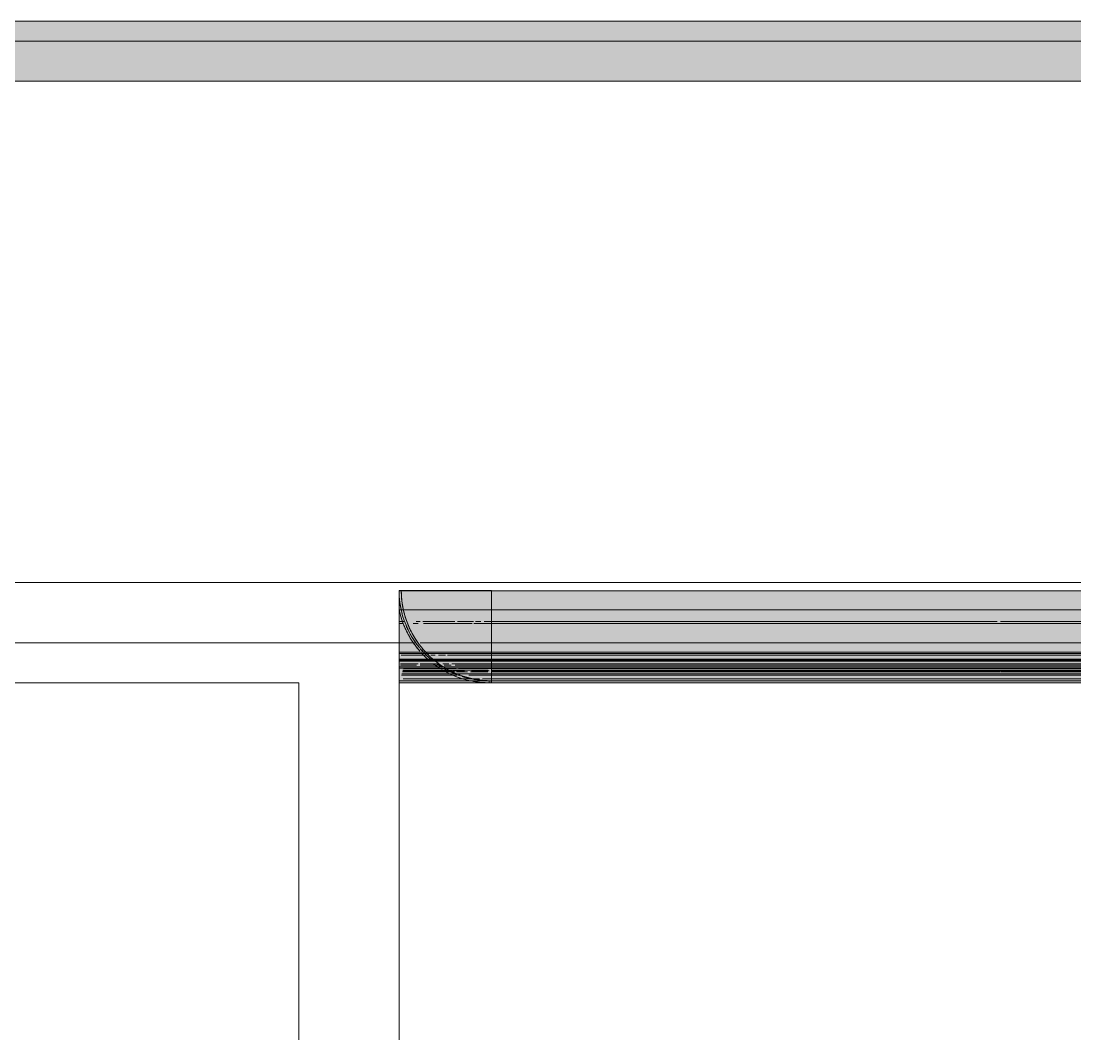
# Model space of a CAD drawing. Header units: millimetres. Extents: x -22227 to 20164, y 15335 to 61747.
# Drawn here: x -297 to 228, y 57942 to 58447 of the extents above; entities that cross this region are included whole.
import ezdxf

# ---------------------------------------------------------------- set-up
doc = ezdxf.new("R2010")
doc.units = ezdxf.units.MM
doc.linetypes.add('Grid Line', pattern=[22.225, 12.7, -3.175, 3.175, -3.175])
doc.layers.add('A-FLOR', color=7, linetype='Continuous', lineweight=9, true_color=0x007f00)
for name, color, linetype, lineweight in [('A-GENM', 7, 'Continuous', 5), ('A-WALL', 7, 'Continuous', 9), ('A-WALL-PATT', 7, 'Continuous', 9), ('S-GRID', 7, 'Continuous', 9)]:
    doc.layers.add(name, color=color, linetype=linetype, lineweight=lineweight)

# ---------------------------------------------------------------- blocks, each defined once
blk = doc.blocks.new('AK-SGS-M3-A_rvt-1-MẶT BẰNG BỐ TRÍ THIẾT BỊ')
at = {"layer": 'A-WALL-PATT', "true_color": 0xeaeaea, "transparency": 33554534}
h = blk.add_hatch(color=254, dxfattribs=at)
h.paths.add_polyline_path([(-17584.14, 58416.94), (-17584.14, 58446.94), (-20048.59, 58446.94), (-20048.59, 58416.94), (-17746.52, 58416.94)])
h.paths.add_polyline_path([(-16663.14, 58416.94), (-16584.24, 58416.94), (-16584.24, 58446.94), (-16663.14, 58446.94)])
h.paths.add_polyline_path([(-13117.41, 58416.94), (-9809.14, 58416.94), (-9809.14, 58446.94), (-14663.34, 58446.94), (-14663.34, 58416.94), (-14274.68, 58416.94)])
h.paths.add_polyline_path([(-15663.24, 58416.94), (-15584.34, 58416.94), (-15584.34, 58446.94), (-15663.24, 58446.94)])
h.paths.add_polyline_path([(-8809.24, 58416.94), (-8809.24, 58446.94), (-8888.14, 58446.94), (-8888.14, 58416.94)])
h.paths.add_polyline_path([(-5016.47, 58416.94), (5590.86, 58416.94), (5590.86, 58446.94), (-6888.34, 58446.94), (-6888.34, 58416.94), (-6173.74, 58416.94)])
h.paths.add_polyline_path([(-7888.24, 58416.94), (-7809.34, 58416.94), (-7809.34, 58446.94), (-7888.24, 58446.94)])
h.paths.add_polyline_path([(8511.66, 58416.94), (13291.16, 58416.94), (13291.16, 58446.94), (8511.66, 58446.94)])
h.paths.add_polyline_path([(6556.31, 58416.94), (6590.76, 58416.94), (6590.76, 58446.94), (6511.86, 58446.94), (6511.86, 58416.94)])
h.paths.add_polyline_path([(7590.66, 58416.94), (7590.66, 58446.94), (7511.76, 58446.94), (7511.76, 58416.94), (7568.92, 58416.94)])
h.paths.add_polyline_path([(15235.88, 58416.94), (15290.96, 58416.94), (15290.96, 58446.94), (15212.06, 58446.94), (15212.06, 58416.94)])
h.paths.add_polyline_path([(14212.16, 58416.94), (14291.06, 58416.94), (14291.06, 58446.94), (14212.16, 58446.94)])
at = {"layer": 'A-WALL', "color": 253, "true_color": 0xaaaaaa}
for p, q in [((5590.86, 58446.94), (-6888.34, 58446.94)), ((-6888.34, 58416.94), (5590.86, 58416.94)), ((3042.8, 58166.94), (-4989.99, 58166.94)), ((-4348.59, 58116.94), (-158.59, 58116.94)), ((-158.59, 58116.94), (-158.59, 57436.94)), ((-108.59, 57566.94), (-108.59, 58116.94))]:
    blk.add_line(p, q, dxfattribs=at)
at = {"layer": 'A-WALL', "color": 9, "true_color": 0xc3c3c3}
for p, q in [((5590.86, 58446.94), (-6888.34, 58446.94)), ((-6888.34, 58436.94), (5590.86, 58436.94)), ((-6888.34, 58416.94), (5590.86, 58416.94))]:
    blk.add_line(p, q, dxfattribs=at)
at = {"layer": 'A-WALL', "color": 254, "true_color": 0xd8d8d8}
blk.add_line((5590.86, 58436.94), (-6888.34, 58436.94), dxfattribs=at)
at = {"layer": 'A-WALL', "color": 254, "true_color": 0xe0e0e0}
for p, q in [((3042.8, 58166.94), (-4989.99, 58166.94)), ((-4833.59, 58136.94), (-108.59, 58136.94)), ((-108.59, 58116.94), (-62.49, 58116.94))]:
    blk.add_line(p, q, dxfattribs=at)
at = {"layer": 'A-WALL', "color": 254, "true_color": 0xcccccc}
for p, q in [((-108.59, 58136.94), (-4833.59, 58136.94)), ((-4348.59, 58116.94), (-158.59, 58116.94)), ((-158.59, 58116.94), (-158.59, 57436.94)), ((-108.59, 57566.94), (-108.59, 58116.94))]:
    blk.add_line(p, q, dxfattribs=at)
at = {"layer": 'A-WALL', "color": 254, "true_color": 0xe2e2e2}
for p, q in [((-100.88, 58136.94), (-108.59, 58136.94)), ((-62.49, 58136.94), (-98.04, 58136.94))]:
    blk.add_line(p, q, dxfattribs=at)
at = {"layer": 'A-WALL', "color": 7, "true_color": 0xf1f1f1}
for p, q in [((-107.06, 58136.94), (-102.55, 58136.94)), ((-97.01, 58136.94), (-62.49, 58136.94))]:
    blk.add_line(p, q, dxfattribs=at)
at = {"layer": 'A-WALL', "color": 7, "true_color": 0xf2f2f2}
blk.add_line((-62.49, 58136.94), (639.31, 58136.94), dxfattribs=at)
at = {"layer": 'A-WALL', "color": 254, "true_color": 0xdadada}
blk.add_line((639.31, 58136.94), (-62.49, 58136.94), dxfattribs=at)
at = {"layer": 'A-WALL', "color": 7, "true_color": 0xededed}
blk.add_line((-108.59, 58116.94), (-62.49, 58116.94), dxfattribs=at)
at = {"layer": 'A-WALL', "color": 254, "true_color": 0xd6d6d6}
blk.add_line((-62.49, 58116.94), (639.81, 58116.94), dxfattribs=at)
at = {"layer": 'A-WALL', "color": 254, "true_color": 0xeaeaea}
blk.add_line((-62.49, 58116.94), (639.81, 58116.94), dxfattribs=at)
blk = doc.blocks.new('AK_BoGocTrong - Thanh nhôm C có chân-1899552-MẶT BẰNG BỐ TRÍ THIẾT BỊ')
at = {"layer": 'A-GENM', "true_color": 0xf0f0f0, "transparency": 33554534}
h = blk.add_hatch(color=7, dxfattribs=at)
h.paths.add_polyline_path([(45, -18.18), (43.4, 0), (1.23, 0), (0.9, -2.1), (30.61, -2.1), (29.67, -703.9), (20.2, -705.82), (14.36, -708.35), (14.07, -703.9), (0, -704.2), (0, -747.77), (8.22, -747.77), (0, -750), (45, -749), (43.19, -703.9), (38.61, -703.9), (39.87, -2.1), (44.8, -3.52), (45, -22)])
h.paths.add_polyline_path([(26, -739.45), (26, -740.11), (26, -739.13)])
h.paths.add_polyline_path([(8.66, -708.38), (6.96, -708.12), (8.58, -708.35)])
for points in [[(34.85, -2.1), (33.51, 0), (31.35, 0), (31.82, -750), (34.85, -749.15), (34.85, -16.15)], [(38.61, -2.1), (37.43, 0), (35.15, 0), (35.74, -750), (38.61, -749.44), (38.61, -5.01)], [(26, -160.81), (25.23, -2.1), (0.9, -2.1), (0, -16.15), (0, -703.9), (26, -703.9), (26, -281.66)]]:
    blk.add_hatch(color=7, dxfattribs=at).paths.add_polyline_path(points)
h = blk.add_hatch(color=7, dxfattribs=at)
h.paths.add_polyline_path([(45, -22), (44.8, -22), (43.19, -2.1), (38.61, -2.1), (39.74, -703.9), (45, -703.9), (45, -160.81)])
h.paths.add_polyline_path([(30.61, -703.9), (29.99, -2.1), (26, -2.1), (27.76, -703.9), (29.67, -703.9)])
h.paths.add_polyline_path([(26, -740.11), (25.7, -739.45), (22.5, -742.79)])
h.paths.add_polyline_path([(20.82, -703.9), (14.78, -703.9), (15.74, -707.79), (20.2, -705.82)])
h.paths.add_polyline_path([(10.95, -705.09), (9.54, -703.9), (10.75, -704.86)])
h.paths.add_polyline_path([(9.46, -747.44), (0, -747.77), (0, -749.97), (8.22, -747.77)])
at = {"layer": 'A-GENM', "color": 254, "true_color": 0xe6e6e6}
blk.add_line((0, -703.9), (0, 0), dxfattribs=at)
at = {"layer": 'A-GENM', "color": 7, "true_color": 0xececec}
for p, q in [((9.54, -2.1), (9.54, -703.9)), ((34.17, -703.9), (34.17, -2.1)), ((37.91, -2.1), (37.91, -703.9)), ((30.61, -703.9), (30.61, -711.86)), ((31.35, -703.9), (31.35, -710.75)), ((35.15, -704.16), (35.15, -717.9)), ((38.61, -712.48), (38.61, -703.9)), ((0, -713.88), (0, -704.2)), ((45, -705), (45, -708.9)), ((45, -705), (45, -708.9)), ((0, -723.34), (0, -714.1)), ((30.61, -712.3), (30.61, -733.81)), ((31.35, -713.37), (31.35, -735.02)), ((38.61, -720.93), (38.61, -712.65)), ((0, -731.89), (0, -723.48)), ((35.15, -720.2), (35.15, -727.7)), ((38.61, -725.32), (38.61, -721.78)), ((35.15, -729.07), (35.15, -731.22)), ((38.61, -747.77), (38.61, -726.74)), ((0, -739.03), (0, -731.97)), ((35.15, -732.3), (35.15, -739.15)), ((0, -744.4), (0, -739.45)), ((30.61, -739.45), (30.61, -748.82)), ((31.35, -737.2), (31.35, -748.88)), ((35.15, -739.45), (35.15, -749.17)), ((0, -747.74), (0, -744.44)), ((11.65, -750), (9.58, -750)), ((16.02, -750), (12.54, -750)), ((22.5, -750), (17.47, -750)), ((26.22, -750), (22.5, -750)), ((30.98, -750), (30.61, -750)), ((31.35, -750), (30.98, -750)), ((34.17, -750), (31.82, -750)), ((32.03, -750), (34.31, -750)), ((35.15, -750), (34.83, -750)), ((37.91, -750), (35.74, -750)), ((35.74, -750), (38.14, -750))]:
    blk.add_line(p, q, dxfattribs=at)
at = {"layer": 'A-GENM', "color": 254, "true_color": 0xe7e7e7}
for p, q in [((30.61, -2.1), (30.61, -703.9)), ((35.15, -2.1), (35.15, -703.9)), ((38.61, -703.9), (38.61, -2.1)), ((46, -1.6), (46, -703.9)), ((46, -1.6), (46, -703.9)), ((45, -22), (45, -703.9)), ((45, -22), (45, -703.9)), ((31.35, -307.19), (31.35, -703.9)), ((46, -703.9), (46, -750)), ((45, -750), (45, -708.9)), ((30.72, -750), (26.22, -750)), ((45, -750), (38.97, -750)), ((46, -750), (45, -750))]:
    blk.add_line(p, q, dxfattribs=at)
at = {"layer": 'A-GENM', "color": 254, "true_color": 0xeaeaea}
for p, q in [((34.5, -2.1), (34.5, -703.9)), ((46, -703.9), (46, -750)), ((46, -703.9), (46, -750)), ((45, -708.9), (45, -705)), ((45, -708.9), (45, -750)), ((45, -708.9), (45, -750)), ((0, -750), (0, -747.74)), ((26.12, -750), (30.79, -750)), ((34.43, -750), (31.82, -750)), ((38.06, -750), (36.04, -750)), ((39.22, -750), (41.34, -750)), ((41.34, -750), (43.73, -750)), ((46, -750), (45, -750)), ((45, -750), (46, -750))]:
    blk.add_line(p, q, dxfattribs=at)
at = {"layer": 'A-GENM', "color": 7, "true_color": 0xededed}
for p, q in [((34.85, -2.1), (34.85, -703.9)), ((34.5, -704.97), (34.5, -719.55)), ((34.5, -719.98), (34.5, -728.88)), ((34.5, -729.54), (34.5, -731.88)), ((34.5, -733.15), (34.5, -738.5)), ((34.5, -739.45), (34.5, -749.12)), ((9.48, -750), (0, -750)), ((9.54, -750), (11.71, -750)), ((12.58, -750), (15.97, -750)), ((17.38, -750), (26.12, -750)), ((31.82, -750), (34.17, -750)), ((34.83, -750), (34.5, -750)), ((35.74, -750), (37.91, -750)), ((37.91, -750), (38.61, -750))]:
    blk.add_line(p, q, dxfattribs=at)
at = {"layer": 'A-GENM', "color": 254, "true_color": 0xe2e2e2}
for p, q in [((46, -1.6), (46, -703.9)), ((45, -703.9), (45, -22))]:
    blk.add_line(p, q, dxfattribs=at)
at = {"layer": 'A-GENM', "color": 7, "true_color": 0xeeeeee}
for p, q in [((9.54, -703.9), (9.54, -707.13)), ((37.91, -703.9), (37.91, -722.58)), ((34.17, -718.9), (34.17, -705.57)), ((34.85, -704.31), (34.85, -718.82)), ((9.54, -712.65), (9.54, -734.07)), ((34.17, -729.47), (34.17, -721.26)), ((34.85, -719.94), (34.85, -728.24)), ((37.91, -722.74), (37.91, -727.09)), ((34.17, -732.21), (34.17, -729.78)), ((34.85, -729.28), (34.85, -731.52)), ((37.91, -727.66), (37.91, -747.56)), ((9.54, -734.44), (9.54, -739.45)), ((34.17, -738.17), (34.17, -733.57)), ((34.85, -732.68), (34.85, -738.85)), ((34.17, -749.1), (34.17, -739.45)), ((34.85, -739.45), (34.85, -749.15)), ((9.54, -742.12), (9.54, -744.38)), ((9.54, -745.23), (9.54, -747.42)), ((0, -750), (9.44, -750)), ((9.54, -747.82), (9.54, -749.95)), ((34.17, -750), (34.85, -750)), ((44.82, -750), (46, -750))]:
    blk.add_line(p, q, dxfattribs=at)
blk = doc.blocks.new('AK_BoGocTrongTran - Thanh nhôm C có chân-1899555-MẶT BẰNG BỐ TRÍ THIẾT BỊ')
at = {"layer": 'A-GENM', "true_color": 0xf0f0f0, "transparency": 33554534}
for points in [[(9.54, 0), (0, 0), (0, -750), (9.54, -750), (9.54, -16.15)], [(46, 0), (9.54, 0), (9.54, -750), (46, -750), (46, -1.6)], [(34.17, 0), (30.61, 0), (30.61, -750), (34.17, -750), (34.17, -16.15)], [(37.91, 0), (34.5, 0), (34.85, -750), (37.91, -750), (37.91, -16.15)]]:
    blk.add_hatch(color=7, dxfattribs=at).paths.add_polyline_path(points)
at = {"layer": 'A-GENM', "color": 253, "true_color": 0xaaaaaa}
for p, q in [((0, 0), (0, -703.9)), ((9.54, -703.9), (9.54, 0)), ((30.61, -703.9), (30.61, 0)), ((34.17, 0), (34.17, -703.9)), ((34.85, -703.9), (34.85, 0)), ((37.91, -703.9), (37.91, 0)), ((38.61, 0), (38.61, -703.9)), ((46, -703.9), (46, 0)), ((46, -703.9), (46, 0)), ((46, -703.9), (46, 0))]:
    blk.add_line(p, q, dxfattribs=at)
at = {"layer": 'A-GENM', "color": 9, "true_color": 0xc6c6c6}
for p, q in [((31.35, -703.9), (31.35, 0)), ((34.5, -703.9), (34.5, 0)), ((35.15, -703.9), (35.15, 0)), ((45, -703.9), (45, -2.1)), ((45, -703.9), (45, -2.1)), ((0, -703.9), (0, -750)), ((9.54, -750), (9.54, -703.9)), ((30.61, -750), (30.61, -703.9)), ((34.17, -703.9), (34.17, -750)), ((34.85, -750), (34.85, -703.9)), ((37.91, -750), (37.91, -703.9)), ((38.61, -703.9), (38.61, -750)), ((46, -750), (46, -703.9)), ((46, -750), (46, -703.9)), ((46, -750), (46, -703.9)), ((9.54, -750), (0, -750)), ((9.54, -750), (30.6, -750)), ((34.17, -750), (30.61, -750)), ((34.85, -750), (34.17, -750)), ((37.91, -750), (34.85, -750)), ((38.61, -750), (37.91, -750)), ((38.86, -750), (46, -750))]:
    blk.add_line(p, q, dxfattribs=at)
at = {"layer": 'A-GENM', "color": 254, "true_color": 0xd6d6d6}
for p, q in [((45, -2.1), (45, -703.9)), ((46, -703.9), (46, -1.6)), ((31.35, -750), (31.35, -703.9)), ((34.5, -750), (34.5, -703.9)), ((35.15, -750), (35.15, -703.9)), ((45, -750), (45, -703.9)), ((45, -750), (45, -703.9)), ((11.65, -750), (0, -750)), ((30.72, -750), (11.65, -750)), ((31.35, -750), (30.61, -750)), ((30.79, -750), (34.31, -750)), ((31.35, -750), (34.17, -750)), ((35.15, -750), (34.83, -750)), ((35.15, -750), (37.91, -750)), ((35.74, -750), (38.14, -750)), ((45, -750), (38.97, -750)), ((45, -750), (46, -750)), ((46, -750), (45, -750))]:
    blk.add_line(p, q, dxfattribs=at)
at = {"layer": 'A-GENM', "color": 254, "true_color": 0xe0e0e0}
for p, q in [((45, -703.9), (45, -750)), ((46, -750), (46, -703.9)), ((34.43, -750), (31.82, -750)), ((34.83, -750), (34.5, -750)), ((38.06, -750), (36.04, -750)), ((45, -750), (46, -750))]:
    blk.add_line(p, q, dxfattribs=at)
blk = doc.blocks.new('AK_NepV - AK_NepV-1899554-MẶT BẰNG BỐ TRÍ THIẾT BỊ')
at = {"layer": 'A-GENM', "color": 254, "true_color": 0xeaeaea}
for p, q in [((-29.7, 747.9), (-29.7, 299.87)), ((-28.7, 747.9), (-28.7, 46.1)), ((-7.78, 551.66), (-7.78, 46.1)), ((-29.7, 298.23), (-29.7, 46.1)), ((-6.15, 46.1), (-6.15, 29.69)), ((-5.29, 44.38), (-5.29, 25.64)), ((-4.47, 44.28), (-4.47, 35.65)), ((-2.83, 46.1), (-2.83, 34.86)), ((-1, 40.04), (-1, 37.25)), ((-4.47, 34.11), (-4.47, 28.69)), ((-1, 36.77), (-1, 2)), ((-6.15, 28.52), (-6.15, 2.16)), ((-2.83, 28.86), (-2.83, 1.16)), ((-5.29, 23.33), (-5.29, 1.9)), ((-4.47, 24.13), (-4.47, 1.65)), ((-14.39, 0), (-19, 0)), ((-5.29, 0), (-6.15, 0)), ((-4.47, 0), (-5.29, 0)), ((-1, 0), (-2.83, 0)), ((0, 0), (-1, 0))]:
    blk.add_line(p, q, dxfattribs=at)
at = {"layer": 'A-GENM', "color": 7, "true_color": 0xececec}
for p, q in [((-13.62, 747.9), (-13.62, 46.1)), ((0, 728), (0, 46.1)), ((-4.47, 27.6), (-4.47, 24.13)), ((-5.29, 25.63), (-5.29, 23.33))]:
    blk.add_line(p, q, dxfattribs=at)
at = {"layer": 'A-GENM', "color": 7, "true_color": 0xf2f2f2}
for p, q in [((-12.8, 747.9), (-12.8, 46.1)), ((-10.69, 747.9), (-10.69, 46.1)), ((-8.49, 747.9), (-8.49, 46.1)), ((-9.9, 46.1), (-9.9, 31.94)), ((-1, 40.04), (-1, 37.25)), ((0, 14.03), (0, 41.1)), ((-9.9, 29.85), (-9.9, 22.21)), ((-5.04, 23.57), (-5.04, 1.82)), ((-10.31, 17.1), (-10.31, 11.31)), ((-9.9, 20.89), (-9.9, 18.73)), ((-10.31, 10.55), (-10.31, 3.42)), ((0, 1), (0, 13.08))]:
    blk.add_line(p, q, dxfattribs=at)
at = {"layer": 'A-GENM', "color": 7, "true_color": 0xededed}
for p, q in [((-10.39, 747.9), (-10.39, 46.1)), ((-5.04, 747.9), (-5.04, 46.1)), ((-3.54, 747.9), (-3.54, 46.1)), ((-1, 747.9), (-1, 46.1)), ((-29.7, 46.1), (-29.7, 42.44)), ((-28.7, 46.1), (-28.7, 37.24)), ((-7.78, 46.1), (-7.78, 28.01)), ((-29.7, 40.86), (-29.7, 38.08)), ((-29.7, 37.18), (-29.7, 29.18)), ((-28.7, 36.49), (-28.7, 12.21)), ((-29.7, 27.8), (-29.7, 11.8)), ((-7.78, 26.03), (-7.78, 22.42)), ((-7.78, 20.37), (-7.78, 10.55)), ((-29.7, 10.55), (-29.7, 8.46)), ((-28.7, 9.6), (-28.7, 7.1)), ((-7.78, 8.78), (-7.78, 0.67)), ((-29.7, 2.35), (-29.7, 0)), ((-28.7, 0), (-29.7, 0)), ((-28.7, 2.27), (-28.7, 0)), ((-19, 0), (-27.68, 0)), ((-10.83, 0), (-13.18, 0))]:
    blk.add_line(p, q, dxfattribs=at)
at = {"layer": 'A-GENM', "color": 7, "true_color": 0xf1f1f1}
for p, q in [((-10.31, 747.9), (-10.31, 46.1)), ((-12.8, 46.1), (-12.8, 24.11)), ((-10.69, 44.68), (-10.69, 30.82)), ((-10.31, 45.38), (-10.31, 30.66)), ((-8.49, 46.1), (-8.49, 26.35)), ((-3.54, 31.96), (-3.54, 26.06)), ((-10.69, 29.29), (-10.69, 20.78)), ((-10.31, 30.2), (-10.31, 21.46)), ((-12.8, 23.13), (-12.8, 19.66)), ((-8.49, 24.75), (-8.49, 21.91)), ((-12.8, 18.05), (-12.8, 15.83)), ((-10.69, 20.32), (-10.69, 17.94)), ((-10.69, 16.61), (-10.69, 11.69)), ((-10.31, 20.6), (-10.31, 18.31)), ((-12.8, 13.8), (-12.8, 1.06)), ((-10.69, 10.55), (-10.69, 0.89)), ((-27.68, 0), (-19, 0)), ((-13.62, 0), (-12.8, 0)), ((-10.83, 0), (-13.18, 0)), ((-10.31, 3.42), (-10.31, 0.86)), ((-8.49, 0), (-10.31, 0)), ((-8.49, 2.87), (-8.49, 0.72))]:
    blk.add_line(p, q, dxfattribs=at)
at = {"layer": 'A-GENM', "color": 7, "true_color": 0xf3f3f3}
for p, q in [((-9.9, 747.9), (-9.9, 46.1)), ((0, 46.1), (0, 728)), ((-5.04, 26.24), (-5.04, 23.57)), ((-13.18, 0), (-10.83, 0)), ((-9.9, 3.29), (-9.9, 0.83))]:
    blk.add_line(p, q, dxfattribs=at)
at = {"layer": 'A-GENM', "color": 254, "true_color": 0xe2e2e2}
for p, q in [((-6.15, 747.9), (-6.15, 46.1)), ((-5.29, 747.9), (-5.29, 46.1)), ((-4.47, 747.9), (-4.47, 300.3)), ((-2.83, 747.9), (-2.83, 46.1)), ((-1, 747.9), (-1, 46.1)), ((-4.47, 299.87), (-4.47, 46.1))]:
    blk.add_line(p, q, dxfattribs=at)
at = {"layer": 'A-GENM', "color": 7, "true_color": 0xeeeeee}
for p, q in [((-13.62, 46.1), (-13.62, 39.31)), ((-10.39, 45.23), (-10.39, 21.32)), ((0, 45), (0, 41.68)), ((0, 41.1), (0, 14.03)), ((-13.62, 35.41), (-13.62, 15.01)), ((-10.39, 20.54), (-10.39, 18.23)), ((-10.39, 17), (-10.39, 11.39)), ((-13.62, 12.83), (-13.62, 1.12)), ((-10.39, 10.55), (-10.39, 0.87)), ((0, 13.08), (0, 1))]:
    blk.add_line(p, q, dxfattribs=at)
at = {"layer": 'A-GENM', "color": 7, "true_color": 0xf0f0f0}
for p, q in [((-5.04, 44.98), (-5.04, 36.16)), ((-3.54, 46.1), (-3.54, 32.18)), ((-1, 46.1), (-1, 41.64)), ((-5.04, 32.62), (-5.04, 26.58)), ((-1, 36.77), (-1, 2)), ((-3.54, 26.06), (-3.54, 1.37)), ((-19, 0), (-14.39, 0)), ((-5.04, 0), (-4.47, 0))]:
    blk.add_line(p, q, dxfattribs=at)
at = {"layer": 'A-GENM', "color": 254, "true_color": 0xe7e7e7}
blk.add_line((-1, 46.1), (-1, 41.64), dxfattribs=at)
at = {"layer": 'A-GENM', "color": 7, "true_color": 0xf4f4f4}
for p, q in [((0, 41.68), (0, 45)), ((-9.9, 17.63), (-9.9, 10.9)), ((-8.49, 19.46), (-8.49, 10.55)), ((-9.9, 10.55), (-9.9, 3.29)), ((-8.49, 9.49), (-8.49, 2.87))]:
    blk.add_line(p, q, dxfattribs=at)
blk = doc.blocks.new('AK_Phụ kiện Panel_Thanh phào C_J - Thanh nhôm C có chân_bo_-V100-MẶT BẰNG BỐ TRÍ THIẾT BỊ')
at = {"layer": 'A-GENM', "true_color": 0xf0f0f0, "transparency": 33554534}
h = blk.add_hatch(color=7, dxfattribs=at)
h.paths.add_polyline_path([(-63.59, 58117.04), (-64.65, 58118.32), (-67.49, 58117.94)])
h.paths.add_polyline_path([(-86.09, 58124.07), (-102.55, 58140.52), (-96.75, 58132.33), (-86.42, 58124.32)])
h.paths.add_polyline_path([(-102.57, 58140.58), (-108.59, 58162.94), (-108.54, 58153.4), (-103.94, 58143.52)])
at = {"layer": 'A-GENM', "color": 254, "true_color": 0xd6d6d6}
for p, q in [((-108.59, 58162.94), (-108.59, 58153.5)), ((-62.59, 58118.04), (-63.59, 58118.04))]:
    blk.add_line(p, q, dxfattribs=at)
at = {"layer": 'A-GENM', "color": 7, "true_color": 0xeeeeee}
blk.add_line((-108.59, 58153.5), (-108.59, 58162.94), dxfattribs=at)
at = {"layer": 'A-GENM', "color": 254, "true_color": 0xe0e0e0}
for p, q in [((-63.59, 58117.04), (-63.59, 58118.04)), ((-63.59, 58118.04), (-63.59, 58117.04)), ((-63.59, 58117.04), (-62.59, 58117.04)), ((-62.59, 58117.04), (-62.59, 58118.04))]:
    blk.add_line(p, q, dxfattribs=at)
at = {"layer": 'A-GENM', "color": 7, "true_color": 0xededed}
for p, q in [((-63.59, 58118.04), (-63.59, 58117.04)), ((-63.59, 58117.04), (-63.59, 58118.04)), ((-62.59, 58117.04), (-63.59, 58117.04))]:
    blk.add_line(p, q, dxfattribs=at)
at = {"layer": 'A-GENM', "color": 7, "true_color": 0xf0f0f0}
blk.add_line((-63.59, 58118.04), (-62.59, 58118.04), dxfattribs=at)
at = {"layer": 'A-GENM', "color": 7, "true_color": 0xececec}
blk.add_line((-62.59, 58118.04), (-62.59, 58117.04), dxfattribs=at)
at = {"layer": 'A-GENM', "color": 7, "true_color": 0xeeeeee}
blk.add_arc((-63.59, 58163.04), 45, 180.1288, 195, dxfattribs=at)
at = {"layer": 'A-GENM', "color": 254, "true_color": 0xd6d6d6}
for radius, start, end in [(45, 180.1333, 205.9371), (46, 192.1073, 205.7186), (46, 205.803, 217.9743), (45, 206.0286, 218.2355), (46, 217.9792, 220.9046), (45, 220.7593, 224.9549), (46, 238.746, 243.8208), (45, 240, 251.143), (46, 244.5478, 262.9474), (45, 252.2895, 268.588)]:
    blk.add_arc((-63.59, 58163.04), radius, start, end, dxfattribs=at)
at = {"layer": 'A-GENM', "color": 7, "true_color": 0xededed}
for start, end in [(192.1003, 194.8589), (195.9935, 199.6823), (260.0801, 270)]:
    blk.add_arc((-63.59, 58163.04), 46, start, end, dxfattribs=at)
at = {"layer": 'A-GENM', "color": 7, "true_color": 0xf1f1f1}
for radius, start, end in [(46, 202.3139, 204.974), (46, 205.1203, 209.5159), (46, 209.626, 212.5901), (45, 215.7941, 219.308), (46, 217.9792, 221.2023), (45, 219.5076, 223.2151)]:
    blk.add_arc((-63.59, 58163.04), radius, start, end, dxfattribs=at)
at = {"layer": 'A-GENM', "color": 7, "true_color": 0xf2f2f2}
for start, end in [(202.9396, 205.7966), (205.8834, 209.9469), (211.6555, 215.7941), (258.3915, 266.6442)]:
    blk.add_arc((-63.59, 58163.04), 45, start, end, dxfattribs=at)
at = {"layer": 'A-GENM', "color": 7, "true_color": 0xf0f0f0}
for start, end in [(214.7486, 217.974), (244.8253, 251.6241)]:
    blk.add_arc((-63.59, 58163.04), 46, start, end, dxfattribs=at)
at = {"layer": 'A-GENM', "color": 254, "true_color": 0xe0e0e0}
for radius, start, end in [(46, 222.7759, 229.87), (45, 224.9549, 231.4295), (46, 233.0135, 237.3349), (45, 234.2985, 238.2426), (46, 264.9756, 270)]:
    blk.add_arc((-63.59, 58163.04), radius, start, end, dxfattribs=at)
at = {"layer": 'A-GENM', "color": 7, "true_color": 0xf3f3f3}
blk.add_arc((-63.59, 58163.04), 45, 226.0018, 230.1302, dxfattribs=at)
blk = doc.blocks.new('AK_MiengBoGocTrong - AK_MiengBoGocTrong-V101-MẶT BẰNG BỐ TRÍ THIẾT BỊ')
at = {"layer": 'A-GENM', "true_color": 0xf0f0f0, "transparency": 33554534}
blk.add_hatch(color=7, dxfattribs=at).paths.add_polyline_path([(0, -46.1), (0, 0), (-46.1, 0), (-46.1, -46.1), (-35.55, -46.1)])
at = {"layer": 'A-GENM', "color": 9, "true_color": 0xc6c6c6}
for p, q in [((-46.1, 0), (-45, 0)), ((-45, 0), (0, 0)), ((0, 0), (0, -19.52)), ((0, -46.1), (-46.1, -46.1))]:
    blk.add_line(p, q, dxfattribs=at)
at = {"layer": 'A-GENM', "color": 253, "true_color": 0xaaaaaa}
for p, q in [((0, 0), (-46.1, 0)), ((-46.1, 0), (-46.1, -46.1)), ((0, -46.1), (0, 0)), ((-46.1, -46.1), (0, -46.1))]:
    blk.add_line(p, q, dxfattribs=at)
at = {"layer": 'A-GENM', "color": 254, "true_color": 0xd6d6d6}
for p, q in [((-46.1, -30.71), (-46.1, -0.1)), ((0, -19.53), (0, -27.88)), ((0, -28.45), (0, -30.58)), ((-46.1, -44.92), (-46.1, -38.71)), ((0, -41.65), (0, -43.87)), ((0, -43.87), (0, -45)), ((0, -45), (0, -46.1))]:
    blk.add_line(p, q, dxfattribs=at)
at = {"layer": 'A-GENM', "color": 254, "true_color": 0xe0e0e0}
for p, q in [((-46.1, -34.27), (-46.1, -30.71)), ((0, -30.9), (0, -34.36)), ((-46.1, -38.01), (-46.1, -35.84)), ((0, -35.95), (0, -38.25))]:
    blk.add_line(p, q, dxfattribs=at)
at = {"layer": 'A-GENM', "color": 254, "true_color": 0xd6d6d6}
for start, end in [(180.1288, 205.7767), (205.8834, 210), (210, 217.1768), (219.5076, 223.2151), (240, 247.5171), (248.2406, 255), (255, 267.2239)]:
    blk.add_arc((0, 0), 45, start, end, dxfattribs=at)
at = {"layer": 'A-GENM', "color": 254, "true_color": 0xe0e0e0}
for start, end in [(225, 230.1302), (233.4341, 237.9761)]:
    blk.add_arc((0, 0), 45, start, end, dxfattribs=at)
blk = doc.blocks.new('AK_MiengBoGocTrong - AK_MiengBoGocTrong-V102-MẶT BẰNG BỐ TRÍ THIẾT BỊ')
at = {"layer": 'A-GENM', "true_color": 0xf0f0f0, "transparency": 33554534}
h = blk.add_hatch(color=7, dxfattribs=at)
h.paths.add_polyline_path([(-46.1, 46.1), (-6.21, 44.7), (-20.48, 39.81), (-28.2, 34.6), (-36.47, 26.1), (-38.39, 26.1), (-46.1, 26.1), (-46.1, 45.32)])
h.paths.add_polyline_path([(-40.08, 22.46), (-46.1, 0.1), (-44.68, 12.6), (-41.45, 19.52)])
h = blk.add_hatch(color=7, dxfattribs=at)
h.paths.add_polyline_path([(0, 43.87), (-1.86, 26.1), (-34.06, 27.76), (-28.2, 34.6), (-16.54, 41.44), (-6.11, 43.66), (-0.61, 43.85)])
h.paths.add_polyline_path([(0, 20.92), (0, 14.88), (-3.89, 15.84), (-1.92, 20.3)])
h.paths.add_polyline_path([(-0.96, 10.85), (0, 9.64), (-0.88, 10.01)])
blk.add_hatch(color=7, dxfattribs=at).paths.add_polyline_path([(-36.21, 26.1), (-41.68, 15.95), (-46.1, 9.64), (-44.57, 26.1), (-38.39, 26.1), (-36.47, 26.1)])
h = blk.add_hatch(color=7, dxfattribs=at)
h.paths.add_polyline_path([(-18.34, 26.1), (0, 25.19), (-1.92, 20.3), (-4.45, 14.46), (0, 14.17), (-0.3, 0.1), (-43.87, 0.1), (-41.63, 16.08), (-35.55, 25.8), (-32.47, 26.1), (-20.46, 26.1)])
h.paths.add_polyline_path([(-4.48, 8.76), (-4.45, 7.44), (-4.45, 8.68)])
at = {"layer": 'A-GENM', "color": 254, "true_color": 0xeaeaea}
for p, q in [((-46.1, 46.1), (0, 46.1)), ((-16.31, 41.94), (-14.62, 42.56)), ((-14.62, 42.56), (-12.9, 43.11)), ((-2.28, 44.94), (-0.49, 45)), ((0, 46.1), (0, 45)), ((0, 38.25), (0, 35.95)), ((-32.62, 31), (-31.35, 32.28)), ((-46.1, 17.42), (-46.1, 26.1)), ((-38.13, 23.9), (-37.14, 25.41)), ((0, 26.22), (0, 19.53)), ((-46.1, 12.6), (-46.1, 15.98)), ((0, 15.79), (0, 12.43)), ((-46.1, 9.64), (-46.1, 12.52)), ((-43.87, 0), (-35.55, 0)), ((-35.18, 0), (0, 0))]:
    blk.add_line(p, q, dxfattribs=at)
at = {"layer": 'A-GENM', "color": 7, "true_color": 0xededed}
for p, q in [((0, 46.1), (-46.1, 46.1)), ((-46.1, 15.4), (-46.1, 12.6)), ((-46.1, 11.75), (-46.1, 9.64)), ((0, 12.36), (0, 15.4)), ((0, 0.1), (0, 9.64))]:
    blk.add_line(p, q, dxfattribs=at)
at = {"layer": 'A-GENM', "color": 254, "true_color": 0xe2e2e2}
for p, q in [((-46.1, 38.71), (-46.1, 44.92)), ((-0.49, 45), (0, 45)), ((0, 45), (0, 41.65)), ((-46.1, 26.1), (-46.1, 30.71))]:
    blk.add_line(p, q, dxfattribs=at)
at = {"layer": 'A-GENM', "color": 254, "true_color": 0xe7e7e7}
for p, q in [((-46.1, 35.84), (-46.1, 38.01)), ((-46.1, 30.71), (-46.1, 34.27)), ((0, 34.36), (0, 28.45))]:
    blk.add_line(p, q, dxfattribs=at)
at = {"layer": 'A-GENM', "color": 7, "true_color": 0xf3f3f3}
for p, q in [((-46.1, 34.27), (-46.1, 31.92)), ((0, 31.92), (0, 34.27))]:
    blk.add_line(p, q, dxfattribs=at)
at = {"layer": 'A-GENM', "color": 7, "true_color": 0xf0f0f0}
for p, q in [((-46.1, 30.71), (-46.1, 26.1)), ((0, 28.41), (0, 30.71))]:
    blk.add_line(p, q, dxfattribs=at)
at = {"layer": 'A-GENM', "color": 7, "true_color": 0xf1f1f1}
for p, q in [((-46.1, 26.1), (-46.1, 17.42)), ((0, 22.6), (0, 26.1)), ((0, 19.52), (0, 21.93))]:
    blk.add_line(p, q, dxfattribs=at)
at = {"layer": 'A-GENM', "color": 7, "true_color": 0xececec}
for p, q in [((-41.45, 17.52), (-40.71, 19.17)), ((-46.1, 0.1), (-46.1, 9.54)), ((-44.43, 7.17), (-44.1, 8.94)), ((0, 9.65), (0, 0.1))]:
    blk.add_line(p, q, dxfattribs=at)
at = {"layer": 'A-GENM', "color": 7, "true_color": 0xeeeeee}
blk.add_line((-46.1, 9.54), (-46.1, 0.1), dxfattribs=at)
at = {"layer": 'A-GENM', "color": 254, "true_color": 0xe6e6e6}
for p, q in [((-45, 0), (-46.1, 0)), ((-46.1, 0), (-43.87, 0)), ((-40.54, 0), (-45, 0)), ((-28.06, 0), (-40.54, 0)), ((0, 0), (-28.06, 0))]:
    blk.add_line(p, q, dxfattribs=at)
at = {"layer": 'A-GENM', "color": 254, "true_color": 0xe7e7e7, "flags": 128}
for points in [[(-12.9, 43.11), (-11.17, 43.59), (-9.42, 44), (-7.65, 44.35), (-5.87, 44.62), (-4.08, 44.81), (-2.28, 44.94)], [(-24.31, 37.87), (-22.78, 38.81), (-21.21, 39.69), (-19.61, 40.5)], [(-19.61, 40.5), (-17.97, 41.26), (-16.31, 41.94)], [(-37.14, 25.41), (-36.09, 26.87), (-34.99, 28.3)], [(-34.99, 28.3), (-33.83, 29.67), (-32.62, 31)]]:
    blk.add_lwpolyline(points, dxfattribs=at)
at = {"layer": 'A-GENM', "color": 254, "true_color": 0xeaeaea, "flags": 128}
for points in [[(-31.35, 32.28), (-30.04, 33.51), (-28.67, 34.68), (-27.26, 35.8), (-25.81, 36.86), (-24.31, 37.87)], [(-40.71, 19.17), (-39.91, 20.78), (-39.05, 22.36), (-38.13, 23.9)], [(-45, 0), (-44.96, 1.8), (-44.86, 3.6)]]:
    blk.add_lwpolyline(points, dxfattribs=at)
at = {"layer": 'A-GENM', "color": 7, "true_color": 0xececec, "flags": 128}
for points in [[(-42.72, 14.16), (-42.12, 15.85), (-41.45, 17.52)], [(-44.1, 8.94), (-43.71, 10.7), (-43.25, 12.44), (-42.72, 14.16)], [(-44.86, 3.6), (-44.68, 5.39), (-44.43, 7.17)]]:
    blk.add_lwpolyline(points, dxfattribs=at)
at = {"layer": 'A-GENM', "color": 254, "true_color": 0xe7e7e7}
for start, end in [(107.2544, 111.7594), (95.1665, 105), (122.0239, 126.5659), (112.4829, 117.2149), (136.7849, 140.4924)]:
    blk.add_arc((0, 0), 45, start, end, dxfattribs=at)
at = {"layer": 'A-GENM', "color": 254, "true_color": 0xe2e2e2}
blk.add_arc((0, 0), 45, 117.2149, 120, dxfattribs=at)
at = {"layer": 'A-GENM', "color": 254, "true_color": 0xeaeaea}
for start, end in [(129.8698, 135), (144.2059, 154.1166), (154.2233, 157.0706), (169.6058, 179.8712)]:
    blk.add_arc((0, 0), 45, start, end, dxfattribs=at)
at = {"layer": 'A-GENM', "color": 7, "true_color": 0xececec}
for start, end in [(165, 167.5854), (160.3942, 163.7005)]:
    blk.add_arc((0, 0), 45, start, end, dxfattribs=at)
blk = doc.blocks.new('AK-SGS-M3-Hrvt_rvt-1-MẶT BẰNG BỐ TRÍ THIẾT BỊ')
at = {"layer": 'A-FLOR', "color": 7, "true_color": 0xecf5ec}
blk.add_line((-4989.99, 58166.94), (14251.41, 58166.94), dxfattribs=at)
at = {"layer": 'A-FLOR', "color": 254, "true_color": 0xe0efe0}
blk.add_line((14251.41, 58166.94), (-4989.99, 58166.94), dxfattribs=at)
at = {"layer": 'A-GENM', "color": 253, "lineweight": 5, "true_color": 0xaaaaaa}
for name, p in [('AK_MiengBoGocTrong - AK_MiengBoGocTrong-V101-MẶT BẰNG BỐ TRÍ THIẾT BỊ', (-62.49, 58163.04)), ('AK_Phụ kiện Panel_Thanh phào C_J - Thanh nhôm C có chân_bo_-V100-MẶT BẰNG BỐ TRÍ THIẾT BỊ', (0, 0))]:
    blk.add_blockref(name, p, dxfattribs=at)
at = {"layer": 'A-GENM', "color": 253, "lineweight": 5, "true_color": 0xaaaaaa, "extrusion": (0, 0, -1), "rotation": 180}
blk.add_blockref('AK_MiengBoGocTrong - AK_MiengBoGocTrong-V102-MẶT BẰNG BỐ TRÍ THIẾT BỊ', (62.49, 58163.04), dxfattribs=at)
at = {"layer": 'A-GENM', "color": 253, "lineweight": 5, "true_color": 0xaaaaaa}
for name, p, rotation in [('AK_BoGocTrong - Thanh nhôm C có chân-1899552-MẶT BẰNG BỐ TRÍ THIẾT BỊ', (641.41, 58162.94), 269.9999999999995), ('AK_BoGocTrongTran - Thanh nhôm C có chân-1899555-MẶT BẰNG BỐ TRÍ THIẾT BỊ', (641.41, 58162.94), 269.9999999999993), ('AK_NepV - AK_NepV-1899554-MẶT BẰNG BỐ TRÍ THIẾT BỊ', (-108.59, 58117.94), 269.9999999999995)]:
    blk.add_blockref(name, p, dxfattribs=dict(at, rotation=rotation))

msp = doc.modelspace()

# ---------------------------------------------------------------- linework, layer by layer
at = {"layer": 'S-GRID', "linetype": 'Grid Line'}
msp.add_line((14912.11, 58436.94), (-21036.62, 58436.94), dxfattribs=at)

# ---------------------------------------------------------------- block references
at = {"lineweight": 5}
for name in ['AK-SGS-M3-Hrvt_rvt-1-MẶT BẰNG BỐ TRÍ THIẾT BỊ', 'AK-SGS-M3-A_rvt-1-MẶT BẰNG BỐ TRÍ THIẾT BỊ']:
    msp.add_blockref(name, (0, 0), dxfattribs=at)

doc.saveas('drawing.dxf')
